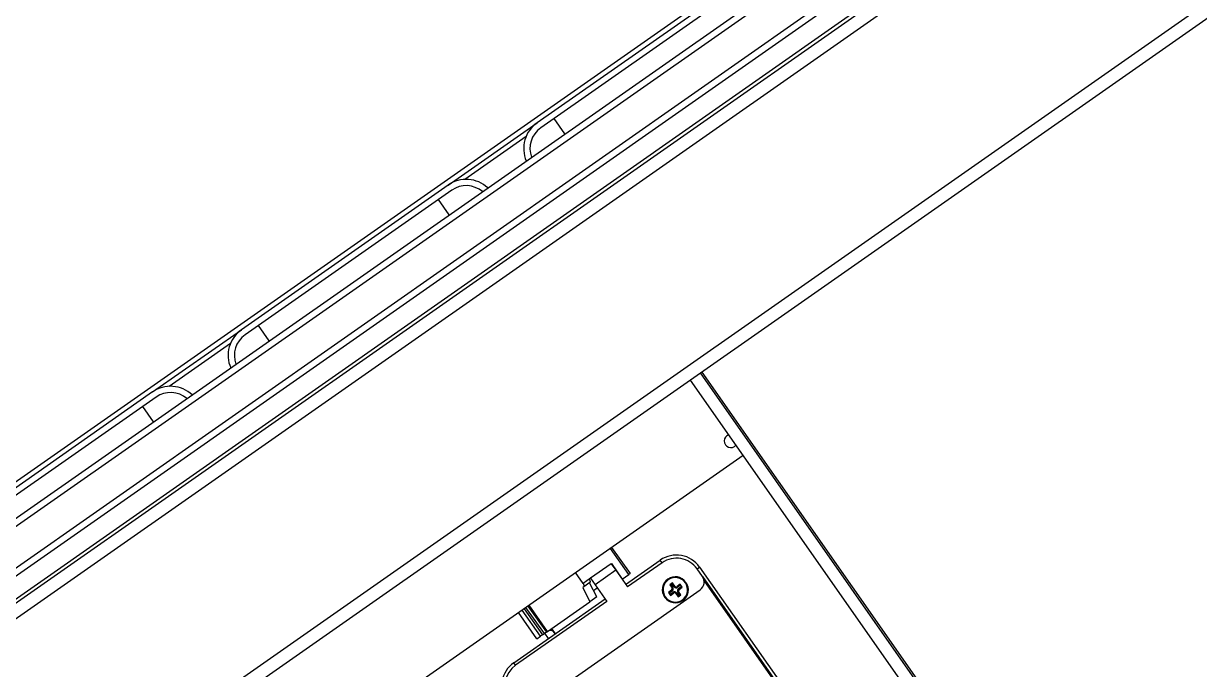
# Model space of a CAD drawing. Header units: millimetres. Extents: x 152904052 to 153933663, y 538271515 to 539240469.
# Drawn here: x 153353161.6 to 153353536.3, y 538947213.4 to 538947419.3 of the extents above; entities that cross this region are included whole.
import ezdxf

# ---------------------------------------------------------------- set-up
doc = ezdxf.new("R2010")
doc.units = ezdxf.units.MM
doc.layers.add('POWR', color=5, linetype='Continuous')

msp = doc.modelspace()

# ---------------------------------------------------------------- linework, layer by layer
at = {"layer": 'POWR', "color": 7}
for p, q in [((153354776.25, 538948366.83), (153353015.07, 538947133.64)), ((153354778.6, 538948363.48), (153353017.42, 538947130.29)), ((153354828.38, 538948328.99), (153353032.8, 538947071.71)), ((153352976.35, 538947145.35), (153353877.42, 538947776.29)), ((153352985.52, 538947137.49), (153353881.67, 538947764.98)), ((153352986.04, 538947140.42), (153353878.75, 538947765.5)), ((153352991.72, 538947128.64), (153353887.87, 538947756.14)), ((153352994.7, 538947128.17), (153353887.29, 538947753.17)), ((153353018.48, 538947137.5), (153353868.35, 538947732.58)), ((153353910.42, 538947681.22), (153353064.64, 538947089)), ((153353391.11, 538947433.81), (153353325.25, 538947387.7)), ((153353392.25, 538947432.18), (153353326.39, 538947386.06)), ((153353334.09, 538947384.13), (153353330.65, 538947389.04)), ((153353296.9, 538947367.85), (153353325.25, 538947387.7)), ((153353321.72, 538947383.28), (153353302.27, 538947369.65)), ((153353296.9, 538947367.85), (153353231.04, 538947321.74)), ((153353298.05, 538947366.21), (153353232.19, 538947320.1)), ((153353297.23, 538947358.32), (153353293.79, 538947363.23)), ((153353202.7, 538947301.89), (153353231.04, 538947321.74)), ((153353239.89, 538947318.17), (153353236.45, 538947323.08)), ((153353227.52, 538947317.31), (153353208.06, 538947303.69)), ((153353563.99, 538947041.41), (153353377.35, 538947307.97)), ((153353377.76, 538947308.25), (153353564.4, 538947041.7)), ((153353560.72, 538947039.12), (153353374.08, 538947305.67)), ((153353202.7, 538947301.89), (153353136.84, 538947255.78)), ((153353203.85, 538947300.25), (153353137.99, 538947254.14)), ((153353203.03, 538947292.36), (153353199.59, 538947297.27)), ((153353390.88, 538947281.67), (153353081.45, 538947065)), ((153353354.44, 538947243.7), (153353348.59, 538947252.06)), ((153353349, 538947252.34), (153353354.85, 538947243.99)), ((153353348.85, 538947247.11), (153353342.3, 538947242.53)), ((153353348.95, 538947247.18), (153353348.85, 538947247.11)), ((153353348.85, 538947247.11), (153353350.29, 538947245.07)), ((153353348.95, 538947247.18), (153353352.39, 538947242.27)), ((153353349.12, 538947246.94), (153353349.02, 538947246.87)), ((153353349.18, 538947246.85), (153353349.12, 538947246.73)), ((153353353.44, 538947240.56), (153353364.5, 538947248.3)), ((153353365.07, 538947247.48), (153353354.01, 538947239.74)), ((153353365.07, 538947247.48), (153353364.5, 538947248.3)), ((153353376.21, 538947245.52), (153353377.03, 538947246.09)), ((153353377.03, 538947246.09), (153353409.73, 538947199.4)), ((153353339.94, 538947240.87), (153353337.53, 538947244.31)), ((153353342.3, 538947242.53), (153353339.94, 538947240.87)), ((153353342.3, 538947242.53), (153353343.73, 538947240.48)), ((153353350.29, 538947245.07), (153353343.73, 538947240.48)), ((153353350.29, 538947245.07), (153353354.01, 538947239.74)), ((153353352.39, 538947242.27), (153353352.29, 538947242.2)), ((153353352.39, 538947242.27), (153353354.44, 538947243.7)), ((153353354.85, 538947243.99), (153353354.44, 538947243.7)), ((153353377.93, 538947243.06), (153353376.21, 538947245.52)), ((153353377.93, 538947243.06), (153353408.91, 538947198.83)), ((153353322.32, 538947200.45), (153353377.2, 538947238.88)), ((153353340.12, 538947239.78), (153353339.78, 538947239.54)), ((153353339.78, 538947239.54), (153353342.07, 538947235.04)), ((153353342.03, 538947241.12), (153353340.12, 538947239.78)), ((153353344.24, 538947236.56), (153353341.95, 538947241.06)), ((153353343.19, 538947238.63), (153353344.42, 538947239.49)), ((153353343.73, 538947240.48), (153353347.46, 538947235.15)), ((153353368.12, 538947238.69), (153353367.09, 538947237.97)), ((153353368.42, 538947241.04), (153353367.52, 538947240.41)), ((153353367.52, 538947240.41), (153353368.24, 538947239.39)), ((153353367.95, 538947240.34), (153353367.52, 538947240.41)), ((153353368.29, 538947238.44), (153353367.52, 538947237.9)), ((153353368.35, 538947240.61), (153353367.95, 538947240.34)), ((153353367.95, 538947240.34), (153353368.49, 538947239.56)), ((153353368.29, 538947238.44), (153353368.12, 538947238.69)), ((153353368.49, 538947239.56), (153353368.24, 538947239.39)), ((153353368.35, 538947240.61), (153353368.42, 538947241.04)), ((153353368.89, 538947239.84), (153353368.35, 538947240.61)), ((153353369.14, 538947240.02), (153353368.42, 538947241.04)), ((153353368.89, 538947239.84), (153353369.14, 538947240.02)), ((153353370.86, 538947240.61), (153353369.84, 538947239.9)), ((153353370.01, 538947239.64), (153353369.84, 538947239.9)), ((153353370.79, 538947240.18), (153353370.01, 538947239.64)), ((153353370.29, 538947239.25), (153353371.06, 538947239.79)), ((153353370.29, 538947239.25), (153353370.47, 538947238.99)), ((153353370.47, 538947238.99), (153353371.49, 538947239.71)), ((153353370.79, 538947240.18), (153353370.86, 538947240.61)), ((153353371.49, 538947239.71), (153353370.86, 538947240.61)), ((153353371.06, 538947239.79), (153353371.49, 538947239.71)), ((153353372.49, 538947241.08), (153353372.69, 538947241.22)), ((153353408.66, 538947198.66), (153353378.44, 538947241.82)), ((153353317.81, 538947215.61), (153353346.89, 538947235.97)), ((153353347.46, 538947235.15), (153353318.38, 538947214.79)), ((153353328.57, 538947225.59), (153353342.07, 538947235.04)), ((153353344.24, 538947236.56), (153353342.07, 538947235.04)), ((153353366.1, 538947236.61), (153353365.89, 538947236.46)), ((153353367.09, 538947237.97), (153353367.72, 538947237.07)), ((153353367.52, 538947237.9), (153353367.09, 538947237.97)), ((153353367.52, 538947237.9), (153353367.8, 538947237.5)), ((153353367.72, 538947237.07), (153353368.75, 538947237.79)), ((153353367.8, 538947237.5), (153353367.72, 538947237.07)), ((153353367.8, 538947237.5), (153353368.57, 538947238.04)), ((153353368.57, 538947238.04), (153353368.75, 538947237.79)), ((153353369.7, 538947237.84), (153353369.44, 538947237.67)), ((153353369.44, 538947237.67), (153353370.16, 538947236.64)), ((153353369.7, 538947237.84), (153353370.24, 538947237.07)), ((153353370.09, 538947238.12), (153353370.35, 538947238.3)), ((153353370.63, 538947237.35), (153353370.09, 538947238.12)), ((153353370.16, 538947236.64), (153353371.06, 538947237.27)), ((153353370.24, 538947237.07), (153353370.16, 538947236.64)), ((153353370.24, 538947237.07), (153353370.63, 538947237.35)), ((153353371.06, 538947237.27), (153353370.35, 538947238.3)), ((153353370.63, 538947237.35), (153353371.06, 538947237.27)), ((153353325.16, 538947223.2), (153353319.31, 538947231.56)), ((153353326.36, 538947224.04), (153353320.51, 538947232.39)), ((153353321.14, 538947232.83), (153353326.99, 538947224.48)), ((153353321.14, 538947232.83), (153353326.99, 538947224.48)), ((153353327.56, 538947224.88), (153353321.71, 538947233.24)), ((153353322.34, 538947233.68), (153353328.19, 538947225.32)), ((153353322.34, 538947233.67), (153353328.19, 538947225.32)), ((153353328.57, 538947225.59), (153353322.72, 538947233.94)), ((153353325.16, 538947223.2), (153353326.36, 538947224.04)), ((153353326.99, 538947224.48), (153353326.36, 538947224.04)), ((153353326.99, 538947224.48), (153353327.56, 538947224.88)), ((153353326.99, 538947224.48), (153353326.99, 538947224.48)), ((153353328.19, 538947225.32), (153353327.56, 538947224.88)), ((153353328.87, 538947223.35), (153353327.72, 538947224.99)), ((153353328.19, 538947225.32), (153353328.57, 538947225.59)), ((153353328.19, 538947225.32), (153353328.19, 538947225.32)), ((153353329.52, 538947226.26), (153353329.71, 538947226.25)), ((153353329.81, 538947225.84), (153353329.62, 538947225.77)), ((153353329.77, 538947226.43), (153353330.91, 538947224.79)), ((153353329.81, 538947225.84), (153353330.04, 538947226.04)), ((153353329.84, 538947226.47), (153353330.98, 538947224.84)), ((153353318.38, 538947214.79), (153353317.81, 538947215.61))]:
    msp.add_line(p, q, dxfattribs=at)
for centre, radius, start, end in [((153353330.98, 538947379.51), 10, 125, 203.463), ((153353330.98, 538947379.51), 8, 125, 200.5225), ((153353302.64, 538947359.66), 10, 46.537, 125), ((153353302.64, 538947359.66), 8, 49.4775, 125), ((153353236.78, 538947313.55), 10, 125, 203.463), ((153353236.78, 538947313.55), 8, 125, 200.5225), ((153353208.44, 538947293.7), 10, 46.537, 125), ((153353208.44, 538947293.7), 8, 49.4775, 125), ((153353386.99, 538947286.27), 2.1, 109.8169, 320.1831), ((153353369.66, 538947240.93), 9, 35, 125), ((153353369.66, 538947240.93), 8, 35, 125), ((153353369.29, 538947238.84), 4.15, 35, 215), ((153353369.29, 538947238.84), 3.9, 35, 215), ((153353375.48, 538947241.34), 3, 305, 35), ((153353369.29, 538947238.84), 4.15, 215, 35), ((153353369.29, 538947238.84), 3.9, 215, 35), ((153353367.83, 538947239.1), 0.5, 305, 35), ((153353367.83, 538947239.1), 0.807, 305, 35), ((153353369.55, 538947240.3), 0.807, 215, 305), ((153353369.55, 538947240.3), 0.5, 215, 305), ((153353370.76, 538947238.58), 0.807, 125, 215), ((153353370.76, 538947238.58), 0.5, 125, 215), ((153353369.03, 538947237.38), 0.807, 35, 125), ((153353369.03, 538947237.38), 0.5, 35, 125), ((153353322.97, 538947208.24), 9, 125, 215), ((153353322.97, 538947208.24), 8, 125, 215)]:
    msp.add_arc(centre, radius, start, end, dxfattribs=at)
for points, knots in [([(153353341.85, 538947242.21), (153353341.9, 538947242.13), (153353342.01, 538947241.97), (153353342.11, 538947241.71), (153353342.16, 538947241.46), (153353342.14, 538947241.24), (153353342.07, 538947241.16), (153353342.03, 538947241.12)], [0, 0, 0, 0, 0.1747357, 0.3635479, 0.5596916, 0.7878702, 1, 1, 1, 1]), ([(153353340.12, 538947239.78), (153353340.16, 538947239.83), (153353340.26, 538947239.94), (153353340.24, 538947240.25), (153353340.12, 538947240.59), (153353340, 538947240.78), (153353339.94, 538947240.87)], [0, 0, 0, 0, 0.273241, 0.566326, 0.792171, 1, 1, 1, 1]), ([(153353329.76, 538947226.19), (153353329.73, 538947226.12), (153353329.69, 538947225.98), (153353329.64, 538947225.85), (153353329.62, 538947225.78)], [0, 0, 0, 0, 0.499894, 1, 1, 1, 1]), ([(153353329.64, 538947225.8), (153353329.64, 538947225.81), (153353329.65, 538947225.84), (153353329.82, 538947225.99), (153353329.93, 538947226.08)], [0, 0, 0, 0, 0.373588, 1, 1, 1, 1]), ([(153353329.72, 538947226.26), (153353329.71, 538947226.26), (153353329.67, 538947226.25), (153353329.71, 538947226.3), (153353329.83, 538947226.41), (153353329.88, 538947226.46)], [0, 0, 0, 0, 0.069778, 0.525958, 1, 1, 1, 1]), ([(153353330.05, 538947226.02), (153353330.05, 538947226.01), (153353330.02, 538947225.99), (153353329.93, 538947225.93), (153353329.86, 538947225.88), (153353329.81, 538947225.84)], [0, 0, 0, 0, 0.063595, 0.275437, 1, 1, 1, 1])]:
    msp.add_open_spline(points, degree=3, knots=knots, dxfattribs=at)

doc.saveas('drawing.dxf')
